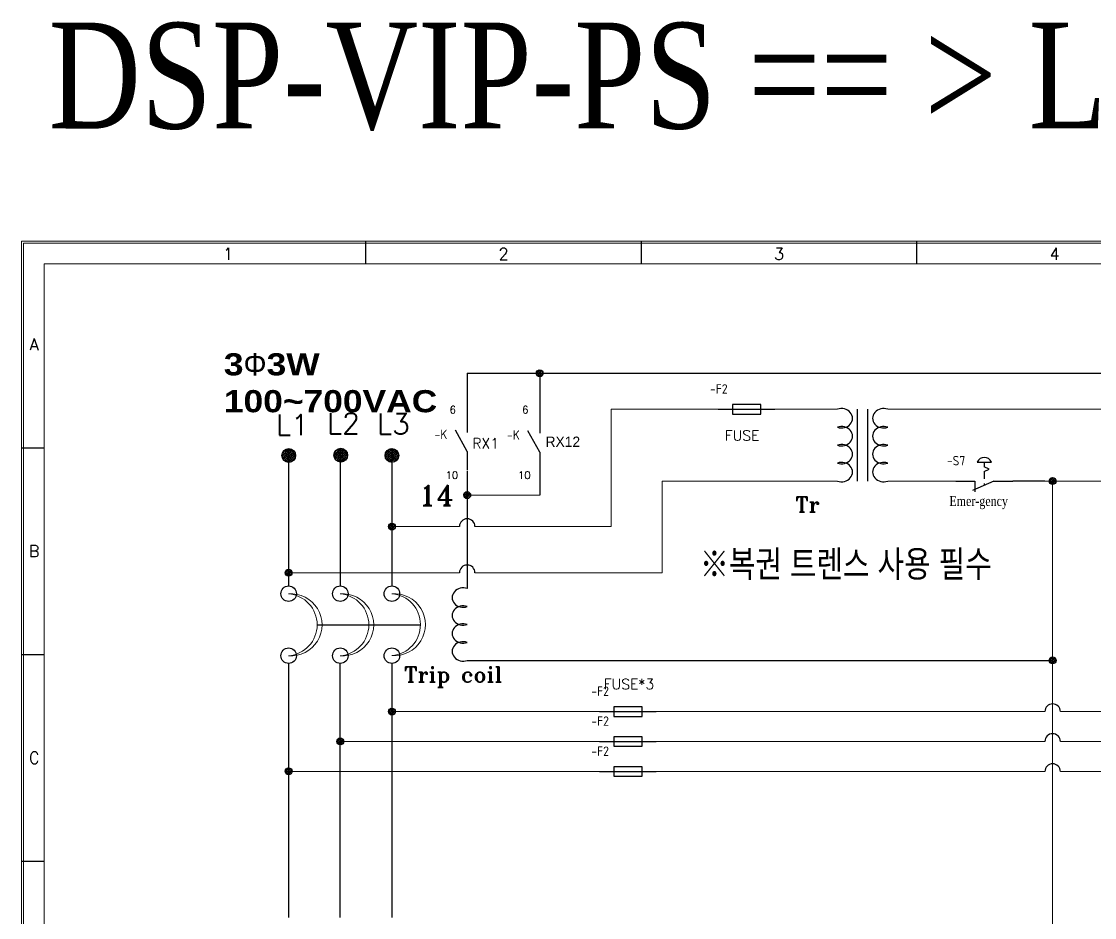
# Model space of a CAD drawing. Header units: millimetres. Extents: x 54 to 1685, y 68 to 1015.
# Drawn here: x 506.2 to 662, y 873.4 to 1003.4 of the extents above; entities that cross this region are included whole.
import ezdxf
from ezdxf.enums import TextEntityAlignment as Align

# ---------------------------------------------------------------- set-up
doc = ezdxf.new("R2010")
doc.units = ezdxf.units.MM
for name, color, linetype in [('1', 1, 'Continuous'), ('20', 2, 'Continuous'), ('30', 3, 'Continuous'), ('70', 7, 'Continuous'), ('SYMS', 7, 'Continuous'), ('TAGS', 150, 'Continuous')]:
    doc.layers.add(name, color=color, linetype=linetype)
doc.styles.add('ROMANS', font='romans')
doc.styles.add('SIMPLEX', font='SIMPLEX.shx', dxfattribs={"bigfont": 'HBRDS.shx'})
doc.styles.add('SS', font='batang.ttc', dxfattribs={"width": 0.8})
doc.styles.get("Standard").update_dxf_attribs({"font": 'BareunDotumPro1.ttf'})
doc.styles.add('STYLE2', font='romant.shx')
doc.styles.add('WD_IEC', font='ISOCP2.shx', dxfattribs={"width": 0.9, "height": 4, "bigfont": 'whtmtxt.shx'})

# ---------------------------------------------------------------- blocks, each defined once
blk = doc.blocks.new('HPB12ML')
for p, q in [((-1.88, 5), (1.88, 5)), ((0, 5), (0, 3.75)), ((1.25, 3.12), (0, 3.75)), ((0, 2.5), (1.25, 3.12)), ((-7.5, 0), (-2.5, 0)), ((2.5, 0), (-3.12, -2.5)), ((-2.5, 0), (-2.5, -2.87)), ((0, 2.5), (0, 0.62)), ((2.5, 0), (7.5, 0)), ((0, -0.62), (0, -1.11))]:
    blk.add_line(p, q)
blk.add_arc((0, 4.22), 2.03, 22.6199, 157.3801)
at = {"style": 'WD_IEC'}
for tag, p in [('INST', (-5, 10.12)), ('LOC', (-5, 7.12)), ('TAG1', (-5, 4.12)), ('DESC1', (-5, -10.5)), ('DESC2', (-5, -13.5)), ('DESC3', (-5, -16.5))]:
    blk.add_attdef(tag, text='', height=2.5, dxfattribs=at).set_placement(p, align=Align.RIGHT)
for tag, p, height, flags in [('MFG', (4.92, 12.12), 1.5, 9), ('CAT', (4.92, 9.62), 1.5, 9), ('TERM01', (-7.5, 1), 2, 8), ('X4TERM01', (-7.5, 0), 0.32, 1), ('X1TERM02', (7.5, 0), 0.32, 1), ('X8LINK', (0, -1.74), 0.32, 1), ('ASSYCODE', (3.5, -2.75), 1, 1), ('FAMILY', (3.5, -4.25), 1, 1), ('CATDESC', (3.5, -5.75), 1, 1), ('CONTACT', (3.5, -7.5), 1, 1), ('COMMON', (4.75, -8.75), 1, 1)]:
    blk.add_attdef(tag, p, '', height=height, dxfattribs=dict(at, flags=flags))
at = {"style": 'WD_IEC', "flags": 8}
blk.add_attdef('TERM02', text='', height=2, dxfattribs=at).set_placement((7.5, 1), align=Align.RIGHT)
at = {"lineweight": 15, "style": 'WD_IEC'}
blk.add_attdef('XREF', text='', height=2.5, dxfattribs=at).set_placement((-5, -7.5), align=Align.RIGHT)
blk = doc.blocks.new('VCR21')
for p, q in [((0, 7.5), (0, 2.5)), ((0, -2.5), (-3.12, 3.12)), ((0, -2.5), (0, -7.5))]:
    blk.add_line(p, q)
at = {"style": 'WD_IEC'}
for tag, p in [('INST', (-5.25, 6.75)), ('LOC', (-5.25, 3.75)), ('TAG2', (-5.25, 0.75)), ('XREF', (-5.25, -3.75)), ('DESC1', (-5.25, -6.75)), ('DESC2', (-5.25, -9.75)), ('DESC3', (-5.25, -12.75))]:
    blk.add_attdef(tag, text='', height=2.5, dxfattribs=at).set_placement(p, align=Align.RIGHT)
blk.add_attdef('TERM01', text='', height=2, rotation=90, dxfattribs=at).set_placement((-1, 7.5), align=Align.RIGHT)
at = {"style": 'WD_IEC', "flags": 1}
for tag, p, height in [('X2TERM01', (0, 7.5), 0.32), ('X4LINK', (-2.75, 0), 0.32), ('X1LINK', (-0.5, 0), 0.32), ('CONTACT', (4, -3.5), 1), ('FAMILY', (4, -5), 1), ('COMMON', (5.25, -4.75), 1), ('X8TERM02', (0, -7.5), 0.32)]:
    blk.add_attdef(tag, p, '', height=height, dxfattribs=at)
at = {"style": 'WD_IEC'}
blk.add_attdef('TERM02', (-1, -7.5), '', height=2, rotation=90, dxfattribs=at)
blk = doc.blocks.new('HFU1')
blk.add_line((-7.5, 0), (7.5, 0))
blk.add_lwpolyline([(-3.75, -1.25), (3.75, -1.25), (3.75, 1.25), (-3.75, 1.25)], close=True)
at = {"style": 'WD_IEC'}
for tag, p in [('INST', (-5, 11.12)), ('LOC', (-5, 7.62)), ('TAG1', (-5, 4.12)), ('RATING1', (-5, -3.71)), ('DESC1', (-5, -11.21)), ('DESC2', (-5, -14.71)), ('DESC3', (-5, -18.21))]:
    blk.add_attdef(tag, text='', height=2.5, dxfattribs=at).set_placement(p, align=Align.RIGHT)
for tag, p, height, flags in [('MFG', (4.92, 12.12), 1.5, 9), ('CAT', (4.92, 9.62), 1.5, 9), ('TERM01', (-7.5, 1), 2, 8), ('X4TERM01', (-7.5, 0), 0.32, 1), ('X2LINK', (0, 1.25), 0.32, 1), ('X1TERM02', (7.5, 0), 0.32, 1), ('X8LINK', (0, -1.25), 0.32, 1), ('ASSYCODE', (12.25, -2.75), 1, 1), ('FAMILY', (12.25, -4.25), 1, 1), ('CATDESC', (12.25, -5.75), 1, 1)]:
    blk.add_attdef(tag, p, '', height=height, dxfattribs=dict(at, flags=flags))
at = {"style": 'WD_IEC', "flags": 8}
blk.add_attdef('TERM02', text='', height=2, dxfattribs=at).set_placement((7.5, 1), align=Align.RIGHT)
at = {"lineweight": 15, "style": 'WD_IEC'}
blk.add_attdef('XREF', text='', height=2.5, dxfattribs=at).set_placement((-5, -7.46), align=Align.RIGHT)

msp = doc.modelspace()

# ---------------------------------------------------------------- hatches: boundary and pattern name
at = {"layer": '70'}
h = msp.add_hatch(dxfattribs=at)
h.set_pattern_fill('ANSI33', color=256, style=0)
h.set_pattern_definition([(45, (1387.27623, 679.90289), (-0.176776695, 0.176776695), []), (45, (1387.453, 679.90289), (-0.176776695, 0.176776695), [0.125, -0.0625])])
h.paths.add_polyline_path([(581.468, 952.866, 0.4142136), (580.968, 952.366, 0.4142136), (581.468, 951.866)])
h.paths.add_polyline_path([(581.468, 952.866), (581.468, 952.366), (581.968, 952.366, 0.4142136)])
h.paths.add_polyline_path([(581.968, 952.366), (581.468, 952.366), (581.468, 951.866, 0.4142136)])
h = msp.add_hatch(dxfattribs=at)
h.set_pattern_fill('ANSI33', color=256, style=0)
h.set_pattern_definition([(45, (1358.09477, 643.195), (-0.176776695, 0.176776695), []), (45, (1358.27155, 643.195), (-0.176776695, 0.176776695), [0.125, -0.0625])])
h.paths.add_polyline_path([(544.032, 940.432, 1), (546.032, 940.432, 1)])
h = msp.add_hatch(dxfattribs=at)
h.set_pattern_fill('ANSI33', color=256, style=0)
h.set_pattern_definition([(45, (1365.63896, 643.2392), (-0.176776695, 0.176776695), []), (45, (1365.81574, 643.2392), (-0.176776695, 0.176776695), [0.125, -0.0625])])
h.paths.add_polyline_path([(551.576, 940.476, 1), (553.576, 940.476, 1)])
h = msp.add_hatch(dxfattribs=at)
h.set_pattern_fill('ANSI33', color=256, style=0)
h.set_pattern_definition([(45, (1373.0733, 643.2078), (-0.176776695, 0.176776695), []), (45, (1373.25007, 643.2078), (-0.176776695, 0.176776695), [0.125, -0.0625])])
h.paths.add_polyline_path([(559.01, 940.445, 1), (561.01, 940.445, 1)])
h = msp.add_hatch(dxfattribs=at)
h.set_pattern_fill('ANSI33', color=256, style=0)
h.set_pattern_definition([(45, (1461.74155, 664.26582), (-0.176776695, 0.176776695), []), (45, (1461.91833, 664.26582), (-0.176776695, 0.176776695), [0.125, -0.0625])])
h.paths.add_polyline_path([(655.934, 937.229, 0.4142136), (655.434, 936.729, 0.4142136), (655.934, 936.229)])
h.paths.add_polyline_path([(655.934, 937.229), (655.934, 936.729), (656.434, 936.729, 0.4142136)])
h.paths.add_polyline_path([(656.434, 936.729), (655.934, 936.729), (655.934, 936.229, 0.4142136)])
h = msp.add_hatch(dxfattribs=at)
h.set_pattern_fill('ANSI33', color=256, style=0)
h.set_pattern_definition([(45, (1376.7491, 662.21242), (-0.176776695, 0.176776695), []), (45, (1376.92587, 662.21242), (-0.176776695, 0.176776695), [0.125, -0.0625])])
h.paths.add_polyline_path([(570.941, 935.176, 0.4142136), (570.441, 934.676, 0.4142136), (570.941, 934.176)])
h.paths.add_polyline_path([(570.941, 935.176), (570.941, 934.676), (571.441, 934.676, 0.4142136)])
h.paths.add_polyline_path([(571.441, 934.676), (570.941, 934.676), (570.941, 934.176, 0.4142136)])
h = msp.add_hatch(dxfattribs=at)
h.set_pattern_fill('ANSI33', color=256, style=0)
h.set_pattern_definition([(45, (1365.81821, 657.6576), (-0.176776695, 0.176776695), []), (45, (1365.995, 657.6576), (-0.176776695, 0.176776695), [0.125, -0.0625])])
h.paths.add_polyline_path([(560.01, 930.621, 0.4142136), (559.51, 930.121, 0.4142136), (560.01, 929.621)])
h.paths.add_polyline_path([(560.01, 930.621), (560.01, 930.121), (560.51, 930.121, 0.4142136)])
h.paths.add_polyline_path([(560.51, 930.121), (560.01, 930.121), (560.01, 929.621, 0.4142136)])
h = msp.add_hatch(dxfattribs=at)
h.set_pattern_fill('ANSI33', color=256, style=0)
h.set_pattern_definition([(45, (1350.81821, 650.9509), (-0.176776695, 0.176776695), []), (45, (1350.995, 650.9509), (-0.176776695, 0.176776695), [0.125, -0.0625])])
h.paths.add_polyline_path([(545.01, 923.914, 0.4142136), (544.51, 923.414, 0.4142136), (545.01, 922.914)])
h.paths.add_polyline_path([(545.01, 923.914), (545.01, 923.414), (545.51, 923.414, 0.4142136)])
h.paths.add_polyline_path([(545.51, 923.414), (545.01, 923.414), (545.01, 922.914, 0.4142136)])
h = msp.add_hatch(dxfattribs=at)
h.set_pattern_fill('ANSI33', color=256, style=0)
h.set_pattern_definition([(45, (1461.74187, 638.23614), (-0.176776695, 0.176776695), []), (45, (1461.91864, 638.23614), (-0.176776695, 0.176776695), [0.125, -0.0625])])
h.paths.add_polyline_path([(655.934, 911.2, 0.4142136), (655.434, 910.7, 0.4142136), (655.934, 910.2)])
h.paths.add_polyline_path([(655.934, 911.2), (655.934, 910.7), (656.434, 910.7, 0.4142136)])
h.paths.add_polyline_path([(656.434, 910.7), (655.934, 910.7), (655.934, 910.2, 0.4142136)])
h = msp.add_hatch(dxfattribs=at)
h.set_pattern_fill('ANSI33', color=256, style=0)
h.set_pattern_definition([(45, (1365.81821, 630.79533), (-0.176776695, 0.176776695), []), (45, (1365.995, 630.79533), (-0.176776695, 0.176776695), [0.125, -0.0625])])
h.paths.add_polyline_path([(560.01, 903.759, 0.4142136), (559.51, 903.259, 0.4142136), (560.01, 902.759)])
h.paths.add_polyline_path([(560.01, 903.759), (560.01, 903.259), (560.51, 903.259, 0.4142136)])
h.paths.add_polyline_path([(560.51, 903.259), (560.01, 903.259), (560.01, 902.759, 0.4142136)])
h = msp.add_hatch(dxfattribs=at)
h.set_pattern_fill('ANSI33', color=256, style=0)
h.set_pattern_definition([(45, (1358.31821, 626.46383), (-0.176776695, 0.176776695), []), (45, (1358.495, 626.46383), (-0.176776695, 0.176776695), [0.125, -0.0625])])
h.paths.add_polyline_path([(552.51, 899.427, 0.4142136), (552.01, 898.927, 0.4142136), (552.51, 898.427)])
h.paths.add_polyline_path([(552.51, 899.427), (552.51, 898.927), (553.01, 898.927, 0.4142136)])
h.paths.add_polyline_path([(553.01, 898.927), (552.51, 898.927), (552.51, 898.427, 0.4142136)])
h = msp.add_hatch(dxfattribs=at)
h.set_pattern_fill('ANSI33', color=256, style=0)
h.set_pattern_definition([(45, (1350.81821, 622.13926), (-0.176776695, 0.176776695), []), (45, (1350.995, 622.13926), (-0.176776695, 0.176776695), [0.125, -0.0625])])
h.paths.add_polyline_path([(545.01, 895.103, 0.4142136), (544.51, 894.603, 0.4142136), (545.01, 894.103)])
h.paths.add_polyline_path([(545.01, 895.103), (545.01, 894.603), (545.51, 894.603, 0.4142136)])
h.paths.add_polyline_path([(545.51, 894.603), (545.01, 894.603), (545.01, 894.103, 0.4142136)])

# ---------------------------------------------------------------- linework, layer by layer
for p, q in [((570.941, 952.366), (667.494, 952.366)), ((570.941, 952.366), (570.941, 946.531)), ((581.468, 940.934), (581.468, 934.676)), ((570.941, 938.16), (570.941, 921.107)), ((570.941, 910.7), (655.934, 910.7))]:
    msp.add_line(p, q)
at = {"color": 7}
for p, q in [((581.468, 952.366), (581.468, 946.434)), ((627.618, 936.729), (627.618, 947.137)), ((629.077, 947.137), (629.077, 936.729))]:
    msp.add_line(p, q, dxfattribs=at)
at = {"color": 0, "lineweight": 15}
for p, q in [((591.82, 947.137), (607.374, 947.137)), ((591.82, 947.137), (591.82, 930.121)), ((614.874, 947.137), (624.7, 947.137)), ((667.494, 947.137), (631.995, 947.137)), ((599.236, 936.729), (599.236, 923.414)), ((624.7, 936.729), (599.236, 936.729)), ((666.37, 936.729), (650.139, 936.729)), ((581.468, 934.676), (570.941, 934.676)), ((569.816, 930.121), (560.01, 930.121)), ((591.82, 930.121), (572.066, 930.121)), ((569.816, 923.414), (545.01, 923.414)), ((599.236, 923.414), (572.066, 923.414)), ((590.145, 903.259), (560.01, 903.259)), ((654.809, 903.259), (597.645, 903.259)), ((664.848, 903.259), (657.059, 903.259)), ((590.145, 898.927), (552.51, 898.927)), ((654.809, 898.927), (597.645, 898.927)), ((664.848, 898.927), (657.059, 898.927)), ((590.145, 894.552), (545.01, 894.552)), ((654.809, 894.552), (597.645, 894.552)), ((664.848, 894.552), (657.059, 894.552))]:
    msp.add_line(p, q, dxfattribs=at)
at = {"color": 0, "lineweight": 30}
for p, q in [((545.01, 941.432), (545.01, 921.494)), ((552.51, 941.474), (552.51, 921.494)), ((560.01, 941.445), (560.01, 921.494)), ((545.01, 910.244), (545.01, 873.368)), ((552.51, 873.368), (552.51, 910.244)), ((560.01, 910.244), (560.01, 873.368))]:
    msp.add_line(p, q, dxfattribs=at)
at = {"lineweight": 15}
msp.add_line((641.889, 936.729), (631.995, 936.729), dxfattribs=at)
at = {"color": 0, "linetype": 'ByBlock'}
msp.add_line((654.809, 936.729), (650.139, 936.729), dxfattribs=at)
at = {"color": 0}
msp.add_line((549.156, 915.869), (564.156, 915.869), dxfattribs=at)
for centre in [(570.941, 930.121), (570.941, 923.414), (655.934, 903.259), (655.934, 898.927), (655.934, 894.552)]:
    msp.add_arc(centre, 1.125, 0, 180, dxfattribs=at)
at = {"color": 7}
for centre, major_axis, start_param, end_param in [((625.308, 945.836), (1.58, 0), 4.3175972, 8.2487734), ((631.387, 945.836), (1.58, 0), 1.1760053, 5.1071807), ((625.308, 943.234), (-1.58, 0), 1.1760046, 5.1071807), ((631.387, 943.234), (1.58, 0), 1.1760053, 5.1071807), ((625.308, 940.632), (-1.58, 0), 1.1760046, 5.1071807), ((631.387, 940.632), (1.58, 0), 1.1760053, 5.1071807), ((625.308, 938.03), (-1.58, 0), 1.1760046, 5.1071807), ((631.387, 938.03), (1.58, 0), 1.1760053, 5.1071807), ((570.333, 919.806), (1.58, 0), 1.1760053, 5.1071807), ((570.333, 917.204), (1.58, 0), 1.1760053, 5.1071807), ((570.333, 914.602), (1.58, 0), 1.1760053, 5.1071807), ((570.333, 912.001), (1.58, 0), 1.1760053, 5.1071807)]:
    msp.add_ellipse(centre, major_axis=major_axis, ratio=0.8917246, start_param=start_param, end_param=end_param, dxfattribs=at)
at = {"layer": '1', "color": 0}
for centre in [(545.01, 920.369), (552.51, 920.369), (560.01, 920.369), (545.01, 911.369), (552.51, 911.369), (560.01, 911.369)]:
    msp.add_circle(centre, 1.125, dxfattribs=at)
at = {"layer": '20', "color": 0, "lineweight": 13}
msp.add_lwpolyline([(509.523, 729.551), (509.523, 968.251), (882.923, 968.251), (882.923, 729.551)], dxfattribs=at)
at = {"layer": '30', "color": 0}
for p, q in [((556.223, 968.251), (556.223, 971.551)), ((596.223, 968.251), (596.223, 971.551)), ((636.223, 968.251), (636.223, 971.551)), ((506.223, 941.551), (509.523, 941.551)), ((506.223, 911.551), (509.523, 911.551)), ((506.223, 881.551), (509.523, 881.551))]:
    msp.add_line(p, q, dxfattribs=at)
at = {"layer": '70', "lineweight": 15}
msp.add_line((655.936, 746.233), (655.934, 936.729), dxfattribs=at)
at = {"layer": '70', "color": 0, "lineweight": 13}
for points in [[(886.223, 701.551), (506.223, 701.551), (506.223, 971.551), (886.223, 971.551)], [(885.923, 701.851), (506.523, 701.851), (506.523, 971.251), (885.923, 971.251)]]:
    msp.add_lwpolyline(points, close=True, dxfattribs=at)
at = {"layer": '70'}
for centre, radius in [((581.468, 952.366), 0.5), ((545.032, 940.432), 1), ((552.576, 940.476), 1), ((560.01, 940.445), 1), ((655.934, 936.729), 0.5), ((570.941, 934.676), 0.5), ((560.01, 930.121), 0.5), ((545.01, 923.414), 0.5), ((655.934, 910.7), 0.5), ((560.01, 903.259), 0.5), ((552.51, 898.927), 0.5), ((545.01, 894.603), 0.5)]:
    msp.add_circle(centre, radius, dxfattribs=at)
at = {"layer": '70', "lineweight": 15}
for centre, start, end in [((545.365, 915.855), 265.47912, 94.52088), ((544.656, 915.855), 274.52088, 85.47912), ((552.865, 915.855), 265.47912, 94.52088), ((552.156, 915.855), 274.52088, 85.47912), ((560.365, 915.883), 265.47912, 94.52088), ((559.656, 915.883), 274.52088, 85.47912)]:
    msp.add_arc(centre, 4.5, start, end, dxfattribs=at)

# ---------------------------------------------------------------- block references
at = {"layer": 'SYMS', "color": 1}
ref = msp.add_blockref('HFU1', (611.499, 947.137), dxfattribs=dict(at, xscale=0.55, yscale=0.55, zscale=0.55))
ref.add_attrib('TAG1', '-F2', dxfattribs={"layer": 'TAGS', "height": 1.375, "style": 'WD_IEC'}).set_placement((608.749, 949.406), align=Align.RIGHT)
at = {"layer": 'SYMS'}
ref = msp.add_blockref('VCR21', (570.941, 942.406), dxfattribs=dict(at, xscale=0.55, yscale=0.55, zscale=0.55))
ref.add_attrib('TAG2', '-K', dxfattribs={"layer": 'TAGS', "height": 1.375, "style": 'WD_IEC'}).set_placement((568.054, 942.818), align=Align.RIGHT)
ref = msp.add_blockref('VCR21', (581.468, 942.309), dxfattribs=dict(at, xscale=0.55, yscale=0.55, zscale=0.55))
ref.add_attrib('TAG2', '-K', dxfattribs={"layer": 'TAGS', "height": 1.375, "style": 'WD_IEC'}).set_placement((578.581, 942.722), align=Align.RIGHT)
ref = msp.add_blockref('HPB12ML', (646.014, 936.729), dxfattribs=dict(at, xscale=0.55, yscale=0.55, zscale=0.55))
ref.add_attrib('TAG1', '-S7', dxfattribs={"layer": 'TAGS', "height": 1.375, "style": 'WD_IEC'}).set_placement((643.264, 938.998), align=Align.RIGHT)
at = {"layer": 'SYMS', "color": 1}
ref = msp.add_blockref('HFU1', (594.27, 903.259), dxfattribs=dict(at, xscale=0.55, yscale=0.55, zscale=0.55))
ref.add_attrib('TAG1', '-F2', dxfattribs={"layer": 'TAGS', "height": 1.375, "style": 'WD_IEC'}).set_placement((591.52, 905.528), align=Align.RIGHT)
ref = msp.add_blockref('HFU1', (594.27, 898.927), dxfattribs=dict(at, xscale=0.55, yscale=0.55, zscale=0.55))
ref.add_attrib('TAG1', '-F2', dxfattribs={"layer": 'TAGS', "height": 1.375, "style": 'WD_IEC'}).set_placement((591.52, 901.196), align=Align.RIGHT)
ref = msp.add_blockref('HFU1', (594.27, 894.552), dxfattribs=dict(at, xscale=0.55, yscale=0.55, zscale=0.55))
ref.add_attrib('TAG1', '-F2', dxfattribs={"layer": 'TAGS', "height": 1.375, "style": 'WD_IEC'}).set_placement((591.52, 896.821), align=Align.RIGHT)

# ---------------------------------------------------------------- texts
at = {"style": 'SS', "width": 0.8}
for s, height, p in [('DSP-VIP-PS == > Logic  ON', 15.36, (510.167, 987.904)), ('Emer-gency', 1.44, (640.948, 933.112))]:
    msp.add_text(s, height=height, dxfattribs=at).set_placement(p)
at = {"color": 0}
for s, height, style, p in [('6', 1.068, 'STYLE2', (568.388, 946.552)), ('6', 1.068, 'STYLE2', (578.915, 946.552)), ('L1', 3, 'SIMPLEX', (543.179, 943.383)), ('L2', 3, 'SIMPLEX', (550.595, 943.601)), ('L3', 3, 'SIMPLEX', (557.857, 943.51)), ('RX1', 1.4866, 'STYLE2', (571.684, 941.453)), ('FUSE', 1.4866, 'STYLE2', (608.333, 942.598)), ('10', 1.0677, 'STYLE2', (567.795, 937.04)), ('10', 1.0677, 'STYLE2', (578.322, 937.04)), ('Tr ', 2.2299, 'STYLE2', (618.592, 932.194)), ('Trip coil', 2.2299, 'STYLE2', (561.806, 907.516)), ('FUSE*3', 1.4866, 'STYLE2', (590.756, 906.507))]:
    msp.add_text(s, height=height, dxfattribs=dict(at, style=style)).set_placement(p)
at = {"color": 0, "linetype": 'Continuous'}
msp.add_text('RX12', height=1.5, dxfattribs=at).set_placement((584.826, 942.44), align=Align.MIDDLE)
at = {"color": 3, "style": 'STYLE2'}
msp.add_text('14', height=2.9731, dxfattribs=at).set_placement((563.916, 933.172))
at = {"color": 1, "style": 'SS', "width": 0.8}
msp.add_text('※복권 트렌스 사용 필수', height=3.84, dxfattribs=at).set_placement((604.734, 922.785))
at = {"layer": '30', "color": 0, "style": 'SIMPLEX'}
for s, p in [('1', (536.223, 969.705)), ('2', (576.223, 969.705)), ('3', (616.223, 969.705)), ('4', (656.223, 969.705)), ('A', (508.073, 956.551)), ('B', (508.073, 926.551)), ('C', (508.073, 896.551))]:
    msp.add_text(s, height=1.7, dxfattribs=at).set_placement(p, align=Align.MIDDLE)
at = {"layer": '70', "lineweight": 13, "insert": (535.605, 955.28), "char_height": 3.21308, "width": 37.4248, "attachment_point": 1, "style": 'ROMANS'}
msp.add_mtext('{\\fArial Black|b0|i0|c0|p34;3\\fGulim|b0|i0|c129|p34;Φ\\fArial Black|b0|i0|c0|p34;3W 100~700VAC}', dxfattribs=at)

doc.saveas('drawing.dxf')
